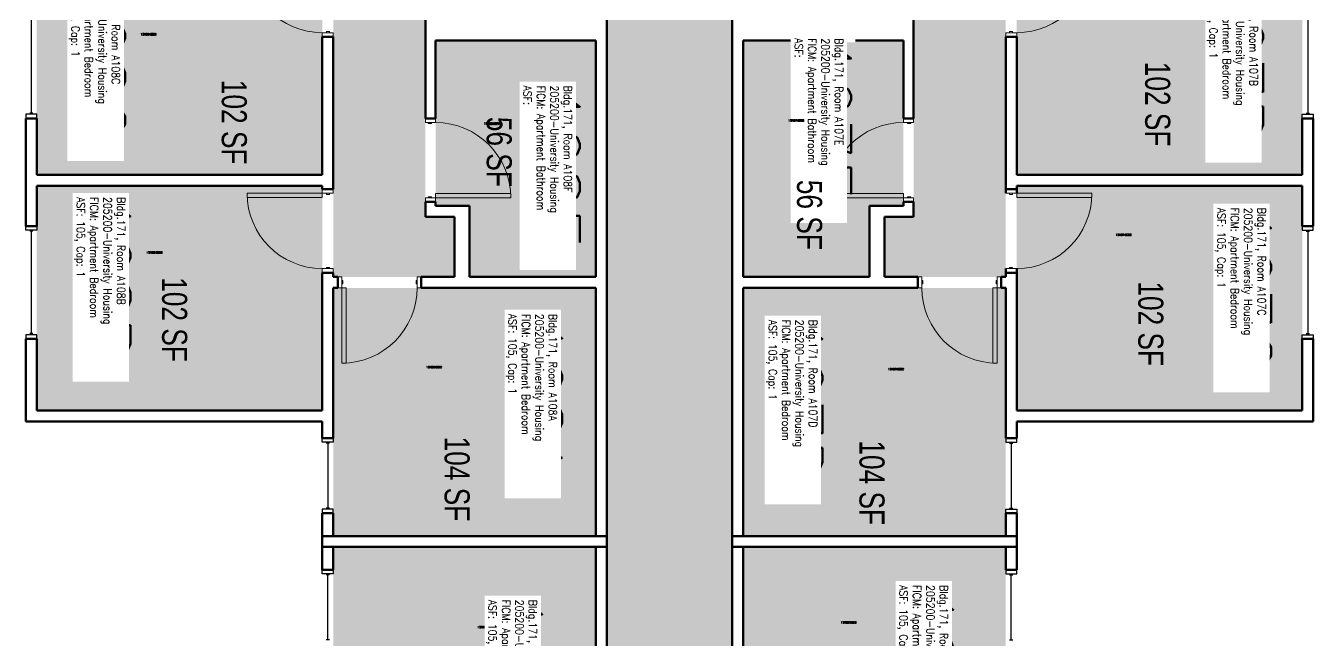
# Model space of a CAD drawing. Header units: inches. Extents: x 88 to 3257, y -489 to 2081.
# Drawn here: x 1300 to 1917, y 495 to 789 of the extents above; entities that cross this region are included whole.
import ezdxf
from ezdxf.enums import TextEntityAlignment as Align

# ---------------------------------------------------------------- set-up
doc = ezdxf.new("R2010")
doc.units = ezdxf.units.IN
doc.header["$LTSCALE"] = 48
doc.header["$MEASUREMENT"] = 0
for name, color, linetype in [('A-DOOR', 2, 'Continuous'), ('A-GLAZ', 1, 'Continuous'), ('A-IDEN-RNUM', 7, 'Continuous'), ('A-IDEN-SNUM', 4, 'Continuous'), ('A-IDEN-VNUM', 4, 'Continuous'), ('A-WALL', 5, 'Continuous'), ('AREA-TEXT', 3, 'Continuous'), ('Rooms-Category-Color', 7, 'Continuous'), ('Rooms-College-Color', 7, 'Continuous'), ('Rooms-Department-Color', 7, 'Continuous'), ('Rooms-Division-Color', 7, 'Continuous'), ('Rooms-Information', 7, 'Continuous')]:
    doc.layers.add(name, color=color, linetype=linetype)
doc.styles.add('AREA', font='arial.ttf', dxfattribs={"width": 0.75, "height": 12})
doc.styles.add('ROOMSNUMBER', font='txt.shx', dxfattribs={"height": 0.03})
doc.styles.add('ROOMVNUMBER', font='simplex.shx', dxfattribs={"width": 0.85})

msp = doc.modelspace()

# ---------------------------------------------------------------- hatches: boundary and pattern name
at = {"layer": 'Rooms-Category-Color', "true_color": 0x728ef3}
for points in [[(1443.33, 1079), (1443.33, 994.86), (1548.45, 994.86), (1548.45, 933.73), (1539.5, 933.73), (1539.5, 928.48), (1548.45, 928.48), (1548.45, 907.28), (1499.08, 907.28), (1499.08, 928.48), (1505.5, 928.48), (1505.5, 933.73), (1491.83, 933.73), (1491.83, 902.03), (1505.7, 902.03), (1505.7, 873.28), (1491.83, 873.28), (1491.83, 697.25), (1505.7, 697.25), (1505.7, 668.5), (1447.7, 668.5), (1447.7, 943.5), (1326.7, 943.5), (1326.7, 1079)], [(1774.08, 1079), (1774.08, 994.86), (1668.95, 994.86), (1668.95, 933.73), (1677.9, 933.73), (1677.9, 928.48), (1668.95, 928.48), (1668.95, 907.28), (1718.33, 907.28), (1718.33, 928.48), (1711.9, 928.48), (1711.9, 933.73), (1725.58, 933.73), (1725.58, 902.03), (1711.7, 902.03), (1711.7, 873.28), (1725.58, 873.28), (1725.58, 697.25), (1711.7, 697.25), (1711.7, 668.5), (1769.7, 668.5), (1769.7, 943.5), (1890.7, 943.5), (1890.7, 1079)], [(1305.7, 825), (1305.7, 717.38), (1442.45, 717.38), (1442.45, 825)], [(1774.95, 825), (1911.7, 825), (1911.7, 717.38), (1774.95, 717.38)], [(1573.45, 668.5), (1573.45, 781.64), (1496.7, 781.64), (1496.7, 702.5), (1512.95, 702.5), (1512.95, 668.5)], [(1643.95, 781.64), (1643.95, 668.5), (1704.45, 668.5), (1704.45, 702.5), (1720.7, 702.5), (1720.7, 781.64)], [(1305.7, 712.13), (1305.7, 604.5), (1442.45, 604.5), (1442.45, 712.13)], [(1774.95, 712.13), (1774.95, 604.5), (1911.7, 604.5), (1911.7, 712.13)], [(1573.45, 544.5), (1447.7, 544.5), (1447.7, 663.25), (1573.45, 663.25)], [(1643.95, 544.5), (1643.95, 663.25), (1769.7, 663.25), (1769.7, 544.5)], [(1447.7, 539.25), (1573.45, 539.25), (1573.45, 420.5), (1447.7, 420.5)], [(1643.95, 539.25), (1769.7, 539.25), (1769.7, 420.5), (1643.95, 420.5)]]:
    msp.add_hatch(color=171, dxfattribs=at).paths.add_polyline_path(points)
at = {"layer": 'Rooms-Category-Color', "true_color": 0xadadad}
msp.add_hatch(color=253, dxfattribs=at).paths.add_polyline_path([(1638.7, 1084.25), (1578.7, 1084.25), (1578.7, 989.61), (1553.7, 989.61), (1553.7, 907.28), (1578.7, 907.28), (1578.7, 176.47), (1553.7, 176.47), (1553.7, 94.14), (1578.7, 94.14), (1578.7, -0.5), (1546.26, -0.5), (1546.26, -112), (1578.7, -112), (1578.7, -140), (1638.7, -140), (1638.7, 94.14), (1663.7, 94.14), (1663.7, 176.47), (1638.7, 176.47), (1638.7, 907.28), (1663.7, 907.28), (1663.7, 989.61), (1638.7, 989.61)])
at = {"layer": 'Rooms-College-Color', "true_color": 0xadadad}
for points in [[(1443.33, 1079), (1443.33, 994.86), (1548.45, 994.86), (1548.45, 933.73), (1539.5, 933.73), (1539.5, 928.48), (1548.45, 928.48), (1548.45, 907.28), (1499.08, 907.28), (1499.08, 928.48), (1505.5, 928.48), (1505.5, 933.73), (1491.83, 933.73), (1491.83, 902.03), (1505.7, 902.03), (1505.7, 873.28), (1491.83, 873.28), (1491.83, 697.25), (1505.7, 697.25), (1505.7, 668.5), (1447.7, 668.5), (1447.7, 943.5), (1326.7, 943.5), (1326.7, 1079)], [(1638.7, 1084.25), (1578.7, 1084.25), (1578.7, 989.61), (1553.7, 989.61), (1553.7, 907.28), (1578.7, 907.28), (1578.7, 176.47), (1553.7, 176.47), (1553.7, 94.14), (1578.7, 94.14), (1578.7, -0.5), (1546.26, -0.5), (1546.26, -112), (1578.7, -112), (1578.7, -140), (1638.7, -140), (1638.7, 94.14), (1663.7, 94.14), (1663.7, 176.47), (1638.7, 176.47), (1638.7, 907.28), (1663.7, 907.28), (1663.7, 989.61), (1638.7, 989.61)], [(1774.08, 1079), (1774.08, 994.86), (1668.95, 994.86), (1668.95, 933.73), (1677.9, 933.73), (1677.9, 928.48), (1668.95, 928.48), (1668.95, 907.28), (1718.33, 907.28), (1718.33, 928.48), (1711.9, 928.48), (1711.9, 933.73), (1725.58, 933.73), (1725.58, 902.03), (1711.7, 902.03), (1711.7, 873.28), (1725.58, 873.28), (1725.58, 697.25), (1711.7, 697.25), (1711.7, 668.5), (1769.7, 668.5), (1769.7, 943.5), (1890.7, 943.5), (1890.7, 1079)], [(1305.7, 825), (1305.7, 717.38), (1442.45, 717.38), (1442.45, 825)], [(1774.95, 825), (1911.7, 825), (1911.7, 717.38), (1774.95, 717.38)], [(1573.45, 668.5), (1573.45, 781.64), (1496.7, 781.64), (1496.7, 702.5), (1512.95, 702.5), (1512.95, 668.5)], [(1643.95, 781.64), (1643.95, 668.5), (1704.45, 668.5), (1704.45, 702.5), (1720.7, 702.5), (1720.7, 781.64)], [(1305.7, 712.13), (1305.7, 604.5), (1442.45, 604.5), (1442.45, 712.13)], [(1774.95, 712.13), (1774.95, 604.5), (1911.7, 604.5), (1911.7, 712.13)], [(1573.45, 544.5), (1447.7, 544.5), (1447.7, 663.25), (1573.45, 663.25)], [(1643.95, 544.5), (1643.95, 663.25), (1769.7, 663.25), (1769.7, 544.5)], [(1447.7, 539.25), (1573.45, 539.25), (1573.45, 420.5), (1447.7, 420.5)], [(1643.95, 539.25), (1769.7, 539.25), (1769.7, 420.5), (1643.95, 420.5)]]:
    msp.add_hatch(color=253, dxfattribs=at).paths.add_polyline_path(points)
at = {"layer": 'Rooms-Department-Color', "true_color": 0x604aed}
for points in [[(1443.33, 1079), (1443.33, 994.86), (1548.45, 994.86), (1548.45, 933.73), (1539.5, 933.73), (1539.5, 928.48), (1548.45, 928.48), (1548.45, 907.28), (1499.08, 907.28), (1499.08, 928.48), (1505.5, 928.48), (1505.5, 933.73), (1491.83, 933.73), (1491.83, 902.03), (1505.7, 902.03), (1505.7, 873.28), (1491.83, 873.28), (1491.83, 697.25), (1505.7, 697.25), (1505.7, 668.5), (1447.7, 668.5), (1447.7, 943.5), (1326.7, 943.5), (1326.7, 1079)], [(1774.08, 1079), (1774.08, 994.86), (1668.95, 994.86), (1668.95, 933.73), (1677.9, 933.73), (1677.9, 928.48), (1668.95, 928.48), (1668.95, 907.28), (1718.33, 907.28), (1718.33, 928.48), (1711.9, 928.48), (1711.9, 933.73), (1725.58, 933.73), (1725.58, 902.03), (1711.7, 902.03), (1711.7, 873.28), (1725.58, 873.28), (1725.58, 697.25), (1711.7, 697.25), (1711.7, 668.5), (1769.7, 668.5), (1769.7, 943.5), (1890.7, 943.5), (1890.7, 1079)], [(1305.7, 825), (1305.7, 717.38), (1442.45, 717.38), (1442.45, 825)], [(1774.95, 825), (1911.7, 825), (1911.7, 717.38), (1774.95, 717.38)], [(1573.45, 668.5), (1573.45, 781.64), (1496.7, 781.64), (1496.7, 702.5), (1512.95, 702.5), (1512.95, 668.5)], [(1643.95, 781.64), (1643.95, 668.5), (1704.45, 668.5), (1704.45, 702.5), (1720.7, 702.5), (1720.7, 781.64)], [(1305.7, 712.13), (1305.7, 604.5), (1442.45, 604.5), (1442.45, 712.13)], [(1774.95, 712.13), (1774.95, 604.5), (1911.7, 604.5), (1911.7, 712.13)], [(1573.45, 544.5), (1447.7, 544.5), (1447.7, 663.25), (1573.45, 663.25)], [(1643.95, 544.5), (1643.95, 663.25), (1769.7, 663.25), (1769.7, 544.5)], [(1447.7, 539.25), (1573.45, 539.25), (1573.45, 420.5), (1447.7, 420.5)], [(1643.95, 539.25), (1769.7, 539.25), (1769.7, 420.5), (1643.95, 420.5)]]:
    msp.add_hatch(color=173, dxfattribs=at).paths.add_polyline_path(points)
at = {"layer": 'Rooms-Department-Color', "true_color": 0xacacac}
msp.add_hatch(color=253, dxfattribs=at).paths.add_polyline_path([(1638.7, 1084.25), (1578.7, 1084.25), (1578.7, 989.61), (1553.7, 989.61), (1553.7, 907.28), (1578.7, 907.28), (1578.7, 176.47), (1553.7, 176.47), (1553.7, 94.14), (1578.7, 94.14), (1578.7, -0.5), (1546.26, -0.5), (1546.26, -112), (1578.7, -112), (1578.7, -140), (1638.7, -140), (1638.7, 94.14), (1663.7, 94.14), (1663.7, 176.47), (1638.7, 176.47), (1638.7, 907.28), (1663.7, 907.28), (1663.7, 989.61), (1638.7, 989.61)])
at = {"layer": 'Rooms-Division-Color', "true_color": 0x604aed}
for points in [[(1443.33, 1079), (1443.33, 994.86), (1548.45, 994.86), (1548.45, 933.73), (1539.5, 933.73), (1539.5, 928.48), (1548.45, 928.48), (1548.45, 907.28), (1499.08, 907.28), (1499.08, 928.48), (1505.5, 928.48), (1505.5, 933.73), (1491.83, 933.73), (1491.83, 902.03), (1505.7, 902.03), (1505.7, 873.28), (1491.83, 873.28), (1491.83, 697.25), (1505.7, 697.25), (1505.7, 668.5), (1447.7, 668.5), (1447.7, 943.5), (1326.7, 943.5), (1326.7, 1079)], [(1774.08, 1079), (1774.08, 994.86), (1668.95, 994.86), (1668.95, 933.73), (1677.9, 933.73), (1677.9, 928.48), (1668.95, 928.48), (1668.95, 907.28), (1718.33, 907.28), (1718.33, 928.48), (1711.9, 928.48), (1711.9, 933.73), (1725.58, 933.73), (1725.58, 902.03), (1711.7, 902.03), (1711.7, 873.28), (1725.58, 873.28), (1725.58, 697.25), (1711.7, 697.25), (1711.7, 668.5), (1769.7, 668.5), (1769.7, 943.5), (1890.7, 943.5), (1890.7, 1079)], [(1305.7, 825), (1305.7, 717.38), (1442.45, 717.38), (1442.45, 825)], [(1774.95, 825), (1911.7, 825), (1911.7, 717.38), (1774.95, 717.38)], [(1573.45, 668.5), (1573.45, 781.64), (1496.7, 781.64), (1496.7, 702.5), (1512.95, 702.5), (1512.95, 668.5)], [(1643.95, 781.64), (1643.95, 668.5), (1704.45, 668.5), (1704.45, 702.5), (1720.7, 702.5), (1720.7, 781.64)], [(1305.7, 712.13), (1305.7, 604.5), (1442.45, 604.5), (1442.45, 712.13)], [(1774.95, 712.13), (1774.95, 604.5), (1911.7, 604.5), (1911.7, 712.13)], [(1573.45, 544.5), (1447.7, 544.5), (1447.7, 663.25), (1573.45, 663.25)], [(1643.95, 544.5), (1643.95, 663.25), (1769.7, 663.25), (1769.7, 544.5)], [(1447.7, 539.25), (1573.45, 539.25), (1573.45, 420.5), (1447.7, 420.5)], [(1643.95, 539.25), (1769.7, 539.25), (1769.7, 420.5), (1643.95, 420.5)]]:
    msp.add_hatch(color=173, dxfattribs=at).paths.add_polyline_path(points)
at = {"layer": 'Rooms-Division-Color', "true_color": 0xadadad}
msp.add_hatch(color=253, dxfattribs=at).paths.add_polyline_path([(1638.7, 1084.25), (1578.7, 1084.25), (1578.7, 989.61), (1553.7, 989.61), (1553.7, 907.28), (1578.7, 907.28), (1578.7, 176.47), (1553.7, 176.47), (1553.7, 94.14), (1578.7, 94.14), (1578.7, -0.5), (1546.26, -0.5), (1546.26, -112), (1578.7, -112), (1578.7, -140), (1638.7, -140), (1638.7, 94.14), (1663.7, 94.14), (1663.7, 176.47), (1638.7, 176.47), (1638.7, 907.28), (1663.7, 907.28), (1663.7, 989.61), (1638.7, 989.61)])

# ---------------------------------------------------------------- linework, layer by layer
at = {"layer": 'A-DOOR', "linetype": 'Continuous', "lineweight": 18}
for points in [[(1447.7, 785.38), (1447.7, 783.38), (1442.45, 783.38), (1442.45, 785.38)], [(1447.7, 785.38), (1447.7, 783.38), (1442.45, 783.38), (1442.45, 785.38)], [(1445.95, 785.38), (1445.95, 785.88), (1444.45, 785.88), (1444.45, 785.38)], [(1445.95, 785.38), (1445.95, 785.88), (1444.45, 785.88), (1444.45, 785.38)], [(1769.7, 785.38), (1769.7, 783.38), (1774.95, 783.38), (1774.95, 785.38)], [(1769.7, 785.38), (1769.7, 783.38), (1774.95, 783.38), (1774.95, 785.38)], [(1771.45, 785.38), (1771.45, 785.88), (1772.95, 785.88), (1772.95, 785.38)], [(1771.45, 785.38), (1771.45, 785.88), (1772.95, 785.88), (1772.95, 785.38)], [(1491.83, 742.39), (1491.83, 744.39), (1496.7, 744.39), (1496.7, 742.39)], [(1491.83, 742.39), (1491.83, 744.39), (1496.7, 744.39), (1496.7, 742.39)], [(1493.2, 742.39), (1493.2, 741.89), (1494.7, 741.89), (1494.7, 742.39)], [(1493.2, 742.39), (1493.2, 741.89), (1494.7, 741.89), (1494.7, 742.39)], [(1725.58, 742.39), (1725.58, 744.39), (1720.7, 744.39), (1720.7, 742.39)], [(1725.58, 742.39), (1725.58, 744.39), (1720.7, 744.39), (1720.7, 742.39)], [(1724.2, 742.39), (1724.2, 741.89), (1722.7, 741.89), (1722.7, 742.39)], [(1724.2, 742.39), (1724.2, 741.89), (1722.7, 741.89), (1722.7, 742.39)], [(1447.7, 708.5), (1447.7, 710.5), (1442.45, 710.5), (1442.45, 708.5)], [(1447.7, 708.5), (1447.7, 710.5), (1442.45, 710.5), (1442.45, 708.5)], [(1769.7, 708.5), (1769.7, 710.5), (1774.95, 710.5), (1774.95, 708.5)], [(1769.7, 708.5), (1769.7, 710.5), (1774.95, 710.5), (1774.95, 708.5)], [(1442.45, 708.5), (1442.45, 706.5), (1406.45, 706.5), (1406.45, 708.5)], [(1442.45, 708.5), (1442.45, 706.5), (1406.45, 706.5), (1406.45, 708.5)], [(1445.95, 708.5), (1445.95, 708), (1444.45, 708), (1444.45, 708.5)], [(1445.95, 708.5), (1445.95, 708), (1444.45, 708), (1444.45, 708.5)], [(1491.83, 706.39), (1491.83, 704.39), (1496.7, 704.39), (1496.7, 706.39)], [(1491.83, 706.39), (1491.83, 704.39), (1496.7, 704.39), (1496.7, 706.39)], [(1493.2, 706.39), (1493.2, 706.89), (1494.7, 706.89), (1494.7, 706.39)], [(1493.2, 706.39), (1493.2, 706.89), (1494.7, 706.89), (1494.7, 706.39)], [(1496.7, 706.39), (1496.7, 708.39), (1532.7, 708.39), (1532.7, 706.39)], [(1496.7, 706.39), (1496.7, 708.39), (1532.7, 708.39), (1532.7, 706.39)], [(1720.7, 706.39), (1720.7, 708.39), (1684.7, 708.39), (1684.7, 706.39)], [(1720.7, 706.39), (1720.7, 708.39), (1684.7, 708.39), (1684.7, 706.39)], [(1725.58, 706.39), (1725.58, 704.39), (1720.7, 704.39), (1720.7, 706.39)], [(1725.58, 706.39), (1725.58, 704.39), (1720.7, 704.39), (1720.7, 706.39)], [(1724.2, 706.39), (1724.2, 706.89), (1722.7, 706.89), (1722.7, 706.39)], [(1724.2, 706.39), (1724.2, 706.89), (1722.7, 706.89), (1722.7, 706.39)], [(1771.45, 708.5), (1771.45, 708), (1772.95, 708), (1772.95, 708.5)], [(1771.45, 708.5), (1771.45, 708), (1772.95, 708), (1772.95, 708.5)], [(1774.95, 708.5), (1774.95, 706.5), (1810.95, 706.5), (1810.95, 708.5)], [(1774.95, 708.5), (1774.95, 706.5), (1810.95, 706.5), (1810.95, 708.5)], [(1447.7, 672.5), (1447.7, 670.5), (1442.45, 670.5), (1442.45, 672.5)], [(1447.7, 672.5), (1447.7, 670.5), (1442.45, 670.5), (1442.45, 672.5)], [(1445.95, 672.5), (1445.95, 673), (1444.45, 673), (1444.45, 672.5)], [(1445.95, 672.5), (1445.95, 673), (1444.45, 673), (1444.45, 672.5)], [(1769.7, 672.5), (1769.7, 670.5), (1774.95, 670.5), (1774.95, 672.5)], [(1769.7, 672.5), (1769.7, 670.5), (1774.95, 670.5), (1774.95, 672.5)], [(1771.45, 672.5), (1771.45, 673), (1772.95, 673), (1772.95, 672.5)], [(1771.45, 672.5), (1771.45, 673), (1772.95, 673), (1772.95, 672.5)], [(1451.83, 668.5), (1449.83, 668.5), (1449.83, 663.25), (1451.83, 663.25)], [(1451.83, 668.5), (1449.83, 668.5), (1449.83, 663.25), (1451.83, 663.25)], [(1451.83, 666.75), (1452.33, 666.75), (1452.33, 665.25), (1451.83, 665.25)], [(1451.83, 666.75), (1452.33, 666.75), (1452.33, 665.25), (1451.83, 665.25)], [(1487.83, 666.75), (1487.33, 666.75), (1487.33, 665.25), (1487.83, 665.25)], [(1487.83, 666.75), (1487.33, 666.75), (1487.33, 665.25), (1487.83, 665.25)], [(1487.83, 668.5), (1489.83, 668.5), (1489.83, 663.25), (1487.83, 663.25)], [(1487.83, 668.5), (1489.83, 668.5), (1489.83, 663.25), (1487.83, 663.25)], [(1729.58, 668.5), (1727.58, 668.5), (1727.58, 663.25), (1729.58, 663.25)], [(1729.58, 668.5), (1727.58, 668.5), (1727.58, 663.25), (1729.58, 663.25)], [(1729.58, 666.75), (1730.08, 666.75), (1730.08, 665.25), (1729.58, 665.25)], [(1729.58, 666.75), (1730.08, 666.75), (1730.08, 665.25), (1729.58, 665.25)], [(1765.58, 666.75), (1765.08, 666.75), (1765.08, 665.25), (1765.58, 665.25)], [(1765.58, 666.75), (1765.08, 666.75), (1765.08, 665.25), (1765.58, 665.25)], [(1765.58, 668.5), (1767.58, 668.5), (1767.58, 663.25), (1765.58, 663.25)], [(1765.58, 668.5), (1767.58, 668.5), (1767.58, 663.25), (1765.58, 663.25)], [(1451.83, 663.25), (1453.83, 663.25), (1453.83, 627.25), (1451.83, 627.25)], [(1451.83, 663.25), (1453.83, 663.25), (1453.83, 627.25), (1451.83, 627.25)], [(1765.58, 663.25), (1763.58, 663.25), (1763.58, 627.25), (1765.58, 627.25)], [(1765.58, 663.25), (1763.58, 663.25), (1763.58, 627.25), (1765.58, 627.25)]]:
    msp.add_lwpolyline(points, close=True, dxfattribs=at)
at = {"layer": 'A-DOOR', "linetype": 'Continuous', "lineweight": 18, "extrusion": (0, 0, -1)}
for centre, start, end in [((-1442.45, 821.38), 270, 0), ((-1442.45, 821.38), 270, 0), ((-1774.95, 821.38), 180, 270), ((-1774.95, 821.38), 180, 270), ((-1496.7, 706.39), 90, 180), ((-1496.7, 706.39), 90, 180), ((-1720.7, 706.39), 0, 90), ((-1720.7, 706.39), 0, 90), ((-1442.45, 708.5), 270, 0), ((-1442.45, 708.5), 270, 0), ((-1774.95, 708.5), 180, 270), ((-1774.95, 708.5), 180, 270), ((-1451.83, 663.25), 180, 270), ((-1451.83, 663.25), 180, 270), ((-1765.58, 663.25), 270, 0), ((-1765.58, 663.25), 270, 0)]:
    msp.add_arc(centre, 36, start, end, dxfattribs=at)
at = {"layer": 'A-GLAZ', "linetype": 'Continuous', "lineweight": 25}
for p, q in [((1303.08, 795.88), (1303.08, 746.88)), ((1303.08, 795.88), (1303.08, 746.88)), ((1914.33, 795.88), (1914.33, 746.88)), ((1914.33, 795.88), (1914.33, 746.88)), ((1303.83, 746.88), (1302.33, 746.88)), ((1303.83, 746.88), (1302.33, 746.88)), ((1913.58, 746.88), (1915.08, 746.88)), ((1913.58, 746.88), (1915.08, 746.88)), ((1303.83, 690.35), (1302.33, 690.35)), ((1303.83, 690.35), (1302.33, 690.35)), ((1303.08, 690.35), (1303.08, 641.35)), ((1303.08, 690.35), (1303.08, 641.35)), ((1913.58, 690.35), (1915.08, 690.35)), ((1913.58, 690.35), (1915.08, 690.35)), ((1914.33, 690.35), (1914.33, 641.35)), ((1914.33, 690.35), (1914.33, 641.35)), ((1303.83, 641.35), (1302.33, 641.35)), ((1303.83, 641.35), (1302.33, 641.35)), ((1913.58, 641.35), (1915.08, 641.35)), ((1913.58, 641.35), (1915.08, 641.35)), ((1445.83, 588.88), (1444.33, 588.88)), ((1445.83, 588.88), (1444.33, 588.88)), ((1445.08, 588.88), (1445.08, 557.88)), ((1445.08, 588.88), (1445.08, 557.88)), ((1771.58, 588.88), (1773.08, 588.88)), ((1771.58, 588.88), (1773.08, 588.88)), ((1772.33, 588.88), (1772.33, 557.88)), ((1772.33, 588.88), (1772.33, 557.88)), ((1445.83, 557.88), (1444.33, 557.88)), ((1445.83, 557.88), (1444.33, 557.88)), ((1771.58, 557.88), (1773.08, 557.88)), ((1771.58, 557.88), (1773.08, 557.88)), ((1445.83, 525.87), (1444.33, 525.87)), ((1445.83, 525.87), (1444.33, 525.87)), ((1445.08, 494.87), (1445.08, 525.87)), ((1445.08, 494.87), (1445.08, 525.87)), ((1771.58, 525.87), (1773.08, 525.87)), ((1771.58, 525.87), (1773.08, 525.87)), ((1772.33, 494.87), (1772.33, 525.87)), ((1772.33, 494.87), (1772.33, 525.87)), ((1445.83, 494.87), (1444.33, 494.87)), ((1445.83, 494.87), (1444.33, 494.87)), ((1771.58, 494.87), (1773.08, 494.87)), ((1771.58, 494.87), (1773.08, 494.87))]:
    msp.add_line(p, q, dxfattribs=at)
for points in [[(1300.45, 746.38), (1300.45, 744.38), (1305.7, 744.38), (1305.7, 746.38)], [(1300.45, 746.38), (1300.45, 744.38), (1305.7, 744.38), (1305.7, 746.38)], [(1916.95, 746.38), (1916.95, 744.38), (1911.7, 744.38), (1911.7, 746.38)], [(1916.95, 746.38), (1916.95, 744.38), (1911.7, 744.38), (1911.7, 746.38)], [(1300.45, 690.85), (1300.45, 692.85), (1305.7, 692.85), (1305.7, 690.85)], [(1300.45, 690.85), (1300.45, 692.85), (1305.7, 692.85), (1305.7, 690.85)], [(1916.95, 690.85), (1916.95, 692.85), (1911.7, 692.85), (1911.7, 690.85)], [(1916.95, 690.85), (1916.95, 692.85), (1911.7, 692.85), (1911.7, 690.85)], [(1300.45, 640.85), (1300.45, 638.85), (1305.7, 638.85), (1305.7, 640.85)], [(1300.45, 640.85), (1300.45, 638.85), (1305.7, 638.85), (1305.7, 640.85)], [(1916.95, 640.85), (1916.95, 638.85), (1911.7, 638.85), (1911.7, 640.85)], [(1916.95, 640.85), (1916.95, 638.85), (1911.7, 638.85), (1911.7, 640.85)], [(1442.45, 589.38), (1442.45, 591.38), (1447.7, 591.38), (1447.7, 589.38)], [(1442.45, 589.38), (1442.45, 591.38), (1447.7, 591.38), (1447.7, 589.38)], [(1774.95, 589.38), (1774.95, 591.38), (1769.7, 591.38), (1769.7, 589.38)], [(1774.95, 589.38), (1774.95, 591.38), (1769.7, 591.38), (1769.7, 589.38)], [(1442.45, 557.38), (1442.45, 555.38), (1447.7, 555.38), (1447.7, 557.38)], [(1442.45, 557.38), (1442.45, 555.38), (1447.7, 555.38), (1447.7, 557.38)], [(1774.95, 557.38), (1774.95, 555.38), (1769.7, 555.38), (1769.7, 557.38)], [(1774.95, 557.38), (1774.95, 555.38), (1769.7, 555.38), (1769.7, 557.38)], [(1442.45, 526.37), (1442.45, 528.37), (1447.7, 528.37), (1447.7, 526.37)], [(1442.45, 526.37), (1442.45, 528.37), (1447.7, 528.37), (1447.7, 526.37)], [(1774.95, 526.37), (1774.95, 528.37), (1769.7, 528.37), (1769.7, 526.37)], [(1774.95, 526.37), (1774.95, 528.37), (1769.7, 528.37), (1769.7, 526.37)]]:
    msp.add_lwpolyline(points, close=True, dxfattribs=at)
at = {"layer": 'A-WALL', "linetype": 'Continuous', "lineweight": 50}
for p, q in [((1578.7, 667.88), (1578.7, 907.28)), ((1578.7, 667.88), (1578.7, 907.28)), ((1638.7, 667.88), (1638.7, 907.28)), ((1638.7, 667.88), (1638.7, 907.28)), ((1491.83, 826.14), (1491.83, 744.39)), ((1491.83, 826.14), (1491.83, 744.39)), ((1725.58, 826.14), (1725.58, 744.39)), ((1725.58, 826.14), (1725.58, 744.39)), ((1442.45, 783.38), (1442.45, 717.38)), ((1447.7, 783.38), (1442.45, 783.38)), ((1442.45, 783.38), (1442.45, 717.38)), ((1447.7, 783.38), (1442.45, 783.38)), ((1447.7, 710.5), (1447.7, 783.38)), ((1447.7, 710.5), (1447.7, 783.38)), ((1769.7, 783.38), (1774.95, 783.38)), ((1769.7, 783.38), (1774.95, 783.38)), ((1769.7, 708.5), (1769.7, 783.38)), ((1769.7, 708.5), (1769.7, 783.38)), ((1774.95, 783.38), (1774.95, 717.38)), ((1774.95, 783.38), (1774.95, 717.38)), ((1496.7, 744.39), (1496.7, 781.64)), ((1496.7, 781.64), (1573.45, 781.64)), ((1496.7, 744.39), (1496.7, 781.64)), ((1496.7, 781.64), (1573.45, 781.64)), ((1573.45, 781.64), (1573.45, 668.5)), ((1573.45, 781.64), (1573.45, 668.5)), ((1720.7, 781.64), (1643.95, 781.64)), ((1643.95, 781.64), (1643.95, 668.5)), ((1720.7, 781.64), (1643.95, 781.64)), ((1643.95, 781.64), (1643.95, 668.5)), ((1720.7, 744.39), (1720.7, 781.64)), ((1720.7, 744.39), (1720.7, 781.64)), ((1305.7, 744.38), (1300.45, 744.38)), ((1300.45, 744.38), (1300.45, 692.85)), ((1305.7, 744.38), (1300.45, 744.38)), ((1300.45, 744.38), (1300.45, 692.85)), ((1305.7, 717.38), (1305.7, 744.38)), ((1305.7, 717.38), (1305.7, 744.38)), ((1491.83, 744.39), (1496.7, 744.39)), ((1491.83, 744.39), (1496.7, 744.39)), ((1725.58, 744.39), (1720.7, 744.39)), ((1725.58, 744.39), (1720.7, 744.39)), ((1911.7, 717.38), (1911.7, 744.38)), ((1911.7, 744.38), (1916.95, 744.38)), ((1911.7, 744.38), (1916.95, 744.38)), ((1911.7, 717.38), (1911.7, 744.38)), ((1916.95, 744.38), (1916.95, 692.85)), ((1916.95, 744.38), (1916.95, 692.85)), ((1442.45, 717.38), (1305.7, 717.38)), ((1442.45, 717.38), (1305.7, 717.38)), ((1774.95, 719.78), (1774.95, 717.38)), ((1774.95, 719.78), (1774.95, 717.38)), ((1774.95, 717.38), (1911.7, 717.38)), ((1774.95, 717.38), (1911.7, 717.38)), ((1305.7, 712.13), (1442.45, 712.13)), ((1305.7, 692.85), (1305.7, 712.13)), ((1305.7, 712.13), (1442.45, 712.13)), ((1305.7, 692.85), (1305.7, 712.13)), ((1442.45, 712.13), (1442.45, 710.5)), ((1442.45, 712.13), (1442.45, 710.5)), ((1442.45, 710.5), (1447.7, 710.5)), ((1442.45, 710.5), (1447.7, 710.5)), ((1774.95, 710.5), (1769.7, 710.5)), ((1774.95, 710.5), (1769.7, 710.5)), ((1911.7, 712.13), (1774.95, 712.13)), ((1911.7, 712.13), (1774.95, 712.13)), ((1774.95, 712.13), (1774.95, 708.5)), ((1774.95, 712.13), (1774.95, 708.5)), ((1911.7, 692.85), (1911.7, 712.13)), ((1911.7, 692.85), (1911.7, 712.13)), ((1911.7, 692.85), (1911.7, 712.13)), ((1491.83, 704.39), (1491.83, 697.25)), ((1496.7, 704.39), (1491.83, 704.39)), ((1491.83, 704.39), (1491.83, 697.25)), ((1496.7, 704.39), (1491.83, 704.39)), ((1496.7, 702.5), (1496.7, 704.39)), ((1496.7, 702.5), (1496.7, 704.39)), ((1720.7, 702.5), (1720.7, 704.39)), ((1720.7, 704.39), (1725.58, 704.39)), ((1720.7, 702.5), (1720.7, 704.39)), ((1720.7, 704.39), (1725.58, 704.39)), ((1725.58, 704.39), (1725.58, 697.25)), ((1725.58, 704.39), (1725.58, 697.25)), ((1491.83, 697.25), (1505.7, 697.25)), ((1491.83, 697.25), (1505.7, 697.25)), ((1512.95, 702.5), (1496.7, 702.5)), ((1512.95, 702.5), (1496.7, 702.5)), ((1505.7, 697.25), (1505.7, 668.5)), ((1505.7, 697.25), (1505.7, 668.5)), ((1512.95, 668.5), (1512.95, 702.5)), ((1512.95, 668.5), (1512.95, 702.5)), ((1704.45, 702.5), (1720.7, 702.5)), ((1704.45, 668.5), (1704.45, 702.5)), ((1704.45, 702.5), (1720.7, 702.5)), ((1704.45, 668.5), (1704.45, 702.5)), ((1725.58, 697.25), (1711.7, 697.25)), ((1711.7, 697.25), (1711.7, 668.5)), ((1725.58, 697.25), (1711.7, 697.25)), ((1711.7, 697.25), (1711.7, 668.5)), ((1300.45, 692.85), (1305.7, 692.85)), ((1300.45, 692.85), (1305.7, 692.85)), ((1916.95, 692.85), (1911.7, 692.85)), ((1916.95, 692.85), (1911.7, 692.85)), ((1769.7, 670.5), (1769.7, 672.5)), ((1769.7, 670.5), (1769.7, 672.5)), ((1774.95, 672.5), (1774.95, 604.5)), ((1774.95, 672.5), (1774.95, 604.5)), ((1442.45, 670.5), (1442.45, 604.5)), ((1447.7, 670.5), (1442.45, 670.5)), ((1442.45, 670.5), (1442.45, 604.5)), ((1447.7, 670.5), (1442.45, 670.5)), ((1447.7, 668.5), (1447.7, 670.5)), ((1447.7, 668.5), (1447.7, 670.5)), ((1449.83, 668.5), (1447.7, 668.5)), ((1449.83, 668.5), (1447.7, 668.5)), ((1449.83, 663.25), (1449.83, 668.5)), ((1449.83, 663.25), (1449.83, 668.5)), ((1492.45, 668.5), (1489.83, 668.5)), ((1489.83, 668.5), (1489.83, 663.25)), ((1492.45, 668.5), (1489.83, 668.5)), ((1489.83, 668.5), (1489.83, 663.25)), ((1505.7, 668.5), (1492.45, 668.5)), ((1505.7, 668.5), (1492.45, 668.5)), ((1573.45, 668.5), (1512.95, 668.5)), ((1573.45, 668.5), (1512.95, 668.5)), ((1578.7, 539.25), (1578.7, 667.88)), ((1578.7, 539.25), (1578.7, 667.88)), ((1638.7, 539.25), (1638.7, 667.88)), ((1638.7, 539.25), (1638.7, 667.88)), ((1643.95, 668.5), (1704.45, 668.5)), ((1643.95, 668.5), (1704.45, 668.5)), ((1711.7, 668.5), (1724.95, 668.5)), ((1711.7, 668.5), (1724.95, 668.5)), ((1724.95, 668.5), (1727.58, 668.5)), ((1724.95, 668.5), (1727.58, 668.5)), ((1727.58, 668.5), (1727.58, 663.25)), ((1727.58, 668.5), (1727.58, 663.25)), ((1767.58, 668.5), (1769.7, 668.5)), ((1767.58, 663.25), (1767.58, 668.5)), ((1767.58, 668.5), (1769.7, 668.5)), ((1767.58, 663.25), (1767.58, 668.5)), ((1769.7, 668.5), (1769.7, 670.5)), ((1769.7, 668.5), (1769.7, 670.5)), ((1769.7, 670.5), (1774.95, 670.5)), ((1769.7, 670.5), (1774.95, 670.5)), ((1447.7, 599.88), (1447.7, 663.25)), ((1447.7, 663.25), (1449.83, 663.25)), ((1447.7, 599.88), (1447.7, 663.25)), ((1447.7, 663.25), (1449.83, 663.25)), ((1489.83, 663.25), (1492.45, 663.25)), ((1489.83, 663.25), (1492.45, 663.25)), ((1492.45, 663.25), (1573.45, 663.25)), ((1492.45, 663.25), (1573.45, 663.25)), ((1573.45, 663.25), (1573.45, 544.5)), ((1573.45, 663.25), (1573.45, 544.5)), ((1643.95, 663.25), (1643.95, 544.5)), ((1724.95, 663.25), (1643.95, 663.25)), ((1643.95, 663.25), (1643.95, 544.5)), ((1724.95, 663.25), (1643.95, 663.25)), ((1727.58, 663.25), (1724.95, 663.25)), ((1727.58, 663.25), (1724.95, 663.25)), ((1769.7, 663.25), (1767.58, 663.25)), ((1769.7, 663.25), (1767.58, 663.25)), ((1769.7, 599.88), (1769.7, 663.25)), ((1769.7, 599.88), (1769.7, 663.25)), ((1300.45, 638.85), (1300.45, 599.25)), ((1305.7, 638.85), (1300.45, 638.85)), ((1300.45, 638.85), (1300.45, 599.25)), ((1305.7, 638.85), (1300.45, 638.85)), ((1305.7, 604.5), (1305.7, 638.85)), ((1305.7, 604.5), (1305.7, 638.85)), ((1911.7, 604.5), (1911.7, 638.85)), ((1911.7, 638.85), (1916.95, 638.85)), ((1911.7, 604.5), (1911.7, 638.85)), ((1911.7, 638.85), (1916.95, 638.85)), ((1916.95, 638.85), (1916.95, 599.25)), ((1916.95, 638.85), (1916.95, 599.25)), ((1442.45, 604.5), (1305.7, 604.5)), ((1442.45, 604.5), (1305.7, 604.5)), ((1774.95, 604.5), (1911.7, 604.5)), ((1774.95, 604.5), (1911.7, 604.5)), ((1300.45, 599.25), (1442.45, 599.25)), ((1300.45, 599.25), (1442.45, 599.25)), ((1442.45, 599.25), (1442.45, 591.38)), ((1442.45, 599.25), (1442.45, 591.38)), ((1447.7, 591.38), (1447.7, 599.88)), ((1447.7, 591.38), (1447.7, 599.88)), ((1769.7, 591.38), (1769.7, 599.88)), ((1769.7, 591.38), (1769.7, 599.88)), ((1916.95, 599.25), (1774.95, 599.25)), ((1774.95, 599.25), (1774.95, 591.38)), ((1916.95, 599.25), (1774.95, 599.25)), ((1774.95, 599.25), (1774.95, 591.38)), ((1442.45, 591.38), (1447.7, 591.38)), ((1442.45, 591.38), (1447.7, 591.38)), ((1774.95, 591.38), (1769.7, 591.38)), ((1774.95, 591.38), (1769.7, 591.38)), ((1442.45, 555.38), (1442.45, 539.25)), ((1447.7, 555.38), (1442.45, 555.38)), ((1442.45, 555.38), (1442.45, 539.25)), ((1447.7, 555.38), (1442.45, 555.38)), ((1447.7, 544.5), (1447.7, 555.38)), ((1447.7, 544.5), (1447.7, 555.38)), ((1769.7, 544.5), (1769.7, 555.38)), ((1769.7, 555.38), (1774.95, 555.38)), ((1769.7, 544.5), (1769.7, 555.38)), ((1769.7, 555.38), (1774.95, 555.38)), ((1774.95, 555.38), (1774.95, 539.25)), ((1774.95, 555.38), (1774.95, 539.25)), ((1442.45, 528.37), (1442.45, 544.5)), ((1442.45, 544.5), (1578.7, 544.5)), ((1442.45, 528.37), (1442.45, 544.5)), ((1442.45, 544.5), (1578.7, 544.5)), ((1573.45, 544.5), (1447.7, 544.5)), ((1573.45, 544.5), (1447.7, 544.5)), ((1578.7, 544.5), (1578.7, 415.88)), ((1578.7, 544.5), (1578.7, 415.88)), ((1774.95, 544.5), (1638.7, 544.5)), ((1638.7, 544.5), (1638.7, 415.88)), ((1774.95, 544.5), (1638.7, 544.5)), ((1638.7, 544.5), (1638.7, 415.88)), ((1643.95, 544.5), (1769.7, 544.5)), ((1643.95, 544.5), (1769.7, 544.5)), ((1774.95, 528.37), (1774.95, 544.5)), ((1774.95, 528.37), (1774.95, 544.5)), ((1442.45, 539.25), (1578.7, 539.25)), ((1442.45, 539.25), (1578.7, 539.25)), ((1447.7, 539.25), (1447.7, 528.37)), ((1573.45, 539.25), (1447.7, 539.25)), ((1447.7, 539.25), (1447.7, 528.37)), ((1573.45, 539.25), (1447.7, 539.25)), ((1573.45, 420.5), (1573.45, 539.25)), ((1573.45, 420.5), (1573.45, 539.25)), ((1774.95, 539.25), (1638.7, 539.25)), ((1774.95, 539.25), (1638.7, 539.25)), ((1643.95, 539.25), (1769.7, 539.25)), ((1643.95, 420.5), (1643.95, 539.25)), ((1643.95, 539.25), (1769.7, 539.25)), ((1643.95, 420.5), (1643.95, 539.25)), ((1769.7, 539.25), (1769.7, 528.37)), ((1769.7, 539.25), (1769.7, 528.37)), ((1447.7, 528.37), (1442.45, 528.37)), ((1447.7, 528.37), (1442.45, 528.37)), ((1769.7, 528.37), (1774.95, 528.37)), ((1769.7, 528.37), (1774.95, 528.37))]:
    msp.add_line(p, q, dxfattribs=at)

# ---------------------------------------------------------------- texts
at = {"layer": 'A-IDEN-RNUM', "style": 'ROOMSNUMBER', "width": 0.85}
for s, p in [('0108-C0', (1359.22, 784.11)), ('0108-F0', (1523.63, 741.33)), ('0107-E0', (1669.38, 742.85)), ('0107-C0', (1826.12, 688.13)), ('0108-B0', (1362.07, 679.66)), ('0108-A0', (1495.96, 624.82)), ('0107-D0', (1717.13, 623.86)), ('0110-D0', (1520.56, 500.4)), ('0109-A0', (1694.48, 502.65))]:
    msp.add_text(s, height=1, dxfattribs=at).set_placement(p, align=Align.CENTER)
at = {"layer": 'A-IDEN-SNUM', "style": 'ROOMSNUMBER', "width": 0.85}
for s, p in [('1710A108C0', (1359.22, 784.11)), ('1710A108F0', (1523.63, 741.33)), ('1710A107E0', (1669.38, 742.85)), ('1710A107C0', (1826.12, 688.13)), ('1710A108B0', (1362.07, 679.66)), ('1710A108A0', (1495.96, 624.82)), ('1710A107D0', (1717.13, 623.86)), ('1710A110D0', (1520.56, 500.4)), ('1710A109A0', (1694.48, 502.65))]:
    msp.add_text(s, height=1, dxfattribs=at).set_placement(p, align=Align.CENTER)
at = {"layer": 'A-IDEN-VNUM', "style": 'ROOMVNUMBER', "width": 0.85}
for s, p in [('108C', (1334.57, 773.48)), ('107B', (1879.42, 773.18)), ('107E', (1682.14, 744.98)), ('108F', (1552.32, 722.38)), ('108B', (1337.11, 668.46)), ('107C', (1883.25, 662.78)), ('108A', (1543.84, 611.49)), ('107D', (1668.41, 609.76)), ('110D', (1534.3, 477.94)), ('109A', (1731.08, 481.66))]:
    msp.add_text(s, height=27, rotation=270, dxfattribs=at).set_placement(p, align=Align.MIDDLE_CENTER)
at = {"layer": 'AREA-TEXT', "style": 'AREA', "width": 0.75}
for s, p in [('102 SF', (1842.46, 751.21)), ('102 SF', (1400.31, 742.56)), ('56 SF', (1527.16, 728.35)), ('56 SF', (1675.76, 698.2)), ('102 SF', (1371.74, 648.1)), ('102 SF', (1839.16, 646.11)), ('104 SF', (1507, 571.82)), ('104 SF', (1705.66, 570.01))]:
    msp.add_text(s, height=12, rotation=270, dxfattribs=at).set_placement(p, align=Align.MIDDLE_CENTER)

# ---------------------------------------------------------------- next in the draw order: texts
at = {"layer": 'Rooms-Information', "char_height": 3.8571, "width": 86.4, "attachment_point": 7, "rotation": 270, "style": 'ROOMVNUMBER', "bg_fill": 3, "box_fill_scale": 1.5, "bg_fill_color": 256, "bg_fill_true_color": 13158600, "bg_fill_transparency": 0}
for s, insert in [('Bldg.171, Room A108E^M^J205200-University Housing^M^JFICM: Apartment Bathroom^M^JASF: ', (1538.37, 874.3)), ('Bldg.171, Room A108C^M^J205200-University Housing^M^JFICM: Apartment Bedroom^M^JASF: 105, Cap: 1', (1321.07, 812.27)), ('Bldg.171, Room A107B^M^J205200-University Housing^M^JFICM: Apartment Bedroom^M^JASF: 105, Cap: 1', (1865.92, 811.43)), ('Bldg.171, Room A107E^M^J205200-University Housing^M^JFICM: Apartment Bathroom^M^JASF: ', (1668.64, 782.68)), ('Bldg.171, Room A108F^M^J205200-University Housing^M^JFICM: Apartment Bathroom^M^JASF: ', (1538.82, 760.09)), ('Bldg.171, Room A108B^M^J205200-University Housing^M^JFICM: Apartment Bedroom^M^JASF: 105, Cap: 1', (1323.61, 706.71)), ('Bldg.171, Room A107C^M^J205200-University Housing^M^JFICM: Apartment Bedroom^M^JASF: 105, Cap: 1', (1869.75, 701.58)), ('Bldg.171, Room A108A^M^J205200-University Housing^M^JFICM: Apartment Bedroom^M^JASF: 105, Cap: 1', (1530.34, 650.83)), ('Bldg.171, Room A107D^M^J205200-University Housing^M^JFICM: Apartment Bedroom^M^JASF: 105, Cap: 1', (1654.91, 648.01)), ('Bldg.171, Room A109A^M^J205200-University Housing^M^JFICM: Apartment Bedroom^M^JASF: 105, Cap: 1', (1717.58, 521)), ('Bldg.171, Room A110D^M^J205200-University Housing^M^JFICM: Apartment Bedroom^M^JASF: 105, Cap: 1', (1520.8, 514.01))]:
    msp.add_mtext(s, dxfattribs=dict(at, insert=insert))

# ---------------------------------------------------------------- next in the draw order: texts
at = {"layer": 'Rooms-Information', "insert": (1672.54, 869.12), "char_height": 3.8571, "width": 86.4, "attachment_point": 7, "rotation": 270, "style": 'ROOMVNUMBER', "bg_fill": 3, "box_fill_scale": 1.5, "bg_fill_color": 256, "bg_fill_true_color": 13158600, "bg_fill_transparency": 0}
msp.add_mtext('Bldg.171, Room A107F^M^J205200-University Housing^M^JFICM: Apartment Bathroom^M^JASF: ', dxfattribs=at)

doc.saveas('drawing.dxf')
